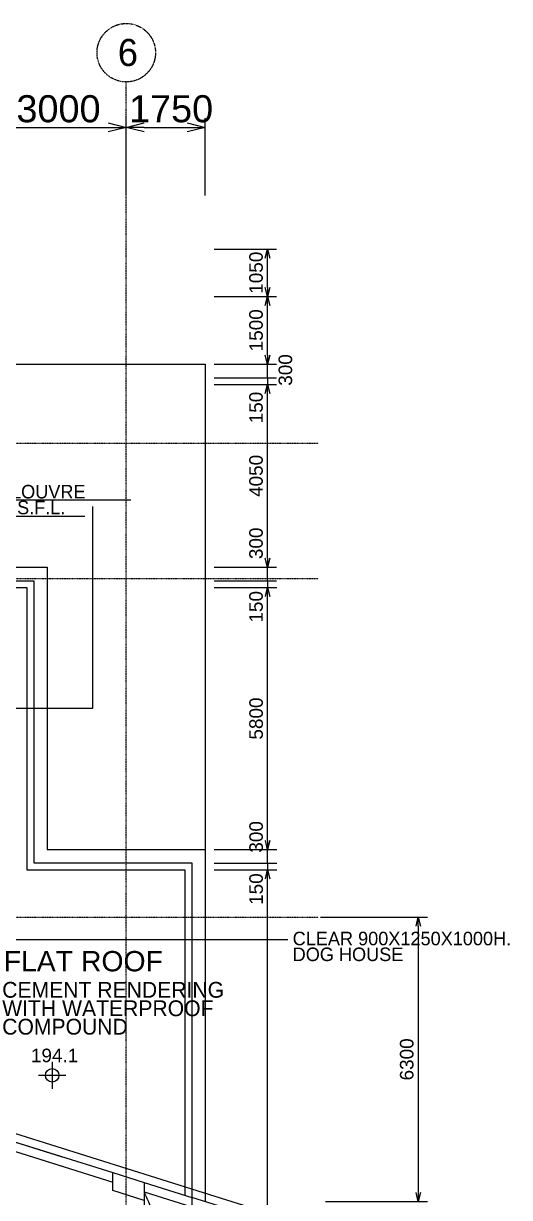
# Model space of a CAD drawing. Header units: millimetres. Extents: x 464 to 50148, y 310 to 56051.
# Drawn here: x 38983 to 49748, y 27210 to 53215 of the extents above; entities that cross this region are included whole.
import ezdxf

# ---------------------------------------------------------------- set-up
doc = ezdxf.new("R2010")
doc.units = ezdxf.units.MM
doc.linetypes.add('CENTER', pattern=[50.8, 31.75, -6.35, 6.35, -6.35])
doc.linetypes.add('DASHDOT', pattern=[1, 0.5, -0.25, 0, -0.25])
doc.layers.get('0').update_dxf_attribs({"color": 8})
doc.layers.get('Defpoints').update_dxf_attribs({"color": 8})
for name, color, linetype in [('A-032-PLAN LEVELS', 8, 'Continuous'), ('BW-AC-DOGHOUSE', 8, 'Continuous'), ('BW-AC-PLINTH', 8, 'Continuous'), ('BW-AC-SO', 8, 'Continuous'), ('COL-10 Rev j', 8, 'Continuous'), ('DLN020__', 8, 'DASHDOT'), ('DLN030', 8, 'Continuous'), ('DLN030_1', 8, 'Continuous'), ('DLN032__', 8, 'Continuous'), ('DLN040__', 8, 'Continuous'), ('DLN041__', 8, 'Continuous'), ('DLN210__', 8, 'Continuous'), ('DLN220__', 8, 'Continuous'), ('DLN280__', 8, 'Continuous'), ('DLN314__', 8, 'Continuous'), ('DLN324__', 8, 'Continuous'), ('DLN327__', 8, 'CENTER'), ('LEVEL', 8, 'Continuous')]:
    doc.layers.add(name, color=color, linetype=linetype)
doc.styles.add('A_IAS_GRID$0$Standard', font='txt')
doc.styles.add('ROMANS', font='swissl.ttf')
doc.styles.add('SWIS721LT450', font='swissl.ttf')
doc.styles.add('SWIS721LT750', font='swissl.ttf')
doc.dimstyles.new('INTDIM', dxfattribs={"dimscale": 200, "dimtxt": 2.25, "dimasz": 1.5, "dimexe": 1, "dimexo": 0, "dimgap": 1, "dimtad": 1, "dimdec": 0, "dimrnd": 1, "dimzin": 1, "dimdsep": 46, "dimtxsty": 'SWIS721LT450', "dimcen": 1, "dimclrd": 256, "dimclre": 256, "dimclrt": 256, "dimaunit": 1, "dimadec": 3, "dimazin": 0, "dimtfac": 1, "dimtdec": 0, "dimtix": 1, "dimtmove": 2, "dimatfit": 0, "dimfxl": 1, "dimtolj": 1, "dimtzin": 0, "dimarcsym": 0})

# ---------------------------------------------------------------- blocks, each defined once
blk = doc.blocks.new('DIMARR')
for p, q in [((-1, 0.25), (0, 0)), ((-1, 0), (0, 0)), ((0, 0), (-1, -0.25))]:
    blk.add_line(p, q)
blk = doc.blocks.new('*D94')
at = {"layer": 'Defpoints', "color": 0, "transparency": 16777216}
for p in [(41259, 50914), (38259, 49205), (41259, 49205)]:
    blk.add_point(p, dxfattribs=at)
at = {"layer": 'DLN030_1', "lineweight": -2, "transparency": 16777216}
for p, q in [((38259, 49405), (38259, 51114)), ((41259, 49405), (41259, 51114)), ((38659, 50914), (40859, 50914))]:
    blk.add_line(p, q, dxfattribs=at)
at = {"layer": 'DLN030_1', "lineweight": -2, "transparency": 16777216, "xscale": 400, "yscale": 400, "zscale": 400, "rotation": 180}
blk.add_blockref('DIMARR', (38259, 50914), dxfattribs=at)
at = {"layer": 'DLN030_1', "lineweight": -2, "transparency": 16777216, "xscale": 400, "yscale": 400, "zscale": 400}
blk.add_blockref('DIMARR', (41259, 50914), dxfattribs=at)
at = {"layer": 'DLN030_1', "transparency": 16777216, "insert": (39759, 51322), "char_height": 600, "attachment_point": 5, "style": 'SWIS721LT450'}
blk.add_mtext('\\A1;3000', dxfattribs=at)
blk = doc.blocks.new('*D101')
at = {"layer": 'Defpoints', "color": 0, "transparency": 16777216}
for p in [(43009, 50914), (41259, 49205), (43009, 49205)]:
    blk.add_point(p, dxfattribs=at)
at = {"layer": 'DLN030_1', "lineweight": -2, "transparency": 16777216}
for p, q in [((41259, 49405), (41259, 51114)), ((43009, 49405), (43009, 51114)), ((41659, 50914), (42609, 50914))]:
    blk.add_line(p, q, dxfattribs=at)
at = {"layer": 'DLN030_1', "lineweight": -2, "transparency": 16777216, "xscale": 400, "yscale": 400, "zscale": 400, "rotation": 180}
blk.add_blockref('DIMARR', (41259, 50914), dxfattribs=at)
at = {"layer": 'DLN030_1', "lineweight": -2, "transparency": 16777216, "xscale": 400, "yscale": 400, "zscale": 400}
blk.add_blockref('DIMARR', (43009, 50914), dxfattribs=at)
at = {"layer": 'DLN030_1', "transparency": 16777216, "insert": (42252, 51322), "char_height": 600, "attachment_point": 5, "style": 'SWIS721LT450'}
blk.add_mtext('\\A1;1750', dxfattribs=at)
blk = doc.blocks.new('*D142')
at = {"layer": 'Defpoints', "color": 0, "transparency": 16777216}
for p in [(43009, 34469), (44391, 34469), (43008, 9619)]:
    blk.add_point(p, dxfattribs=at)
at = {"layer": 'DLN030', "lineweight": -2, "transparency": 16777216}
for p, q in [((43209, 34469), (44591, 34469)), ((44391, 9819), (44391, 34269)), ((43208, 9619), (44591, 9619))]:
    blk.add_line(p, q, dxfattribs=at)
at = {"layer": 'DLN030', "lineweight": -2, "transparency": 16777216, "xscale": 200, "yscale": 200, "zscale": 200}
for p, rotation in [((44391, 34469), 90), ((44391, 9619), 270)]:
    blk.add_blockref('DIMARR', p, dxfattribs=dict(at, rotation=rotation))
at = {"layer": 'DLN030', "transparency": 16777216, "insert": (44137, 22044), "char_height": 300, "attachment_point": 5, "rotation": 90, "style": 'SWIS721LT450'}
blk.add_mtext('\\A1;24850', dxfattribs=at)
blk = doc.blocks.new('*D143')
at = {"layer": 'Defpoints', "color": 0, "transparency": 16777216}
for p in [(43009, 34919), (44391, 34919), (43009, 34619)]:
    blk.add_point(p, dxfattribs=at)
at = {"layer": 'DLN030', "lineweight": -2, "transparency": 16777216}
for p, q in [((43209, 34919), (44591, 34919)), ((44391, 34619), (44391, 34919)), ((43209, 34619), (44591, 34619))]:
    blk.add_line(p, q, dxfattribs=at)
at = {"layer": 'DLN030', "transparency": 16777216, "insert": (44137, 35198), "char_height": 300, "attachment_point": 5, "rotation": 90, "style": 'SWIS721LT450'}
blk.add_mtext('\\A1;300', dxfattribs=at)
blk = doc.blocks.new('*D144')
at = {"layer": 'Defpoints', "color": 0, "transparency": 16777216}
for p in [(43009, 40719), (44391, 40719), (43011, 34919)]:
    blk.add_point(p, dxfattribs=at)
at = {"layer": 'DLN030', "lineweight": -2, "transparency": 16777216}
for p, q in [((43209, 40719), (44591, 40719)), ((44391, 35119), (44391, 40519)), ((43211, 34919), (44591, 34919))]:
    blk.add_line(p, q, dxfattribs=at)
at = {"layer": 'DLN030', "lineweight": -2, "transparency": 16777216, "xscale": 200, "yscale": 200, "zscale": 200}
for p, rotation in [((44391, 40719), 90), ((44391, 34919), 270)]:
    blk.add_blockref('DIMARR', p, dxfattribs=dict(at, rotation=rotation))
at = {"layer": 'DLN030', "transparency": 16777216, "insert": (44137, 37819), "char_height": 300, "attachment_point": 5, "rotation": 90, "style": 'SWIS721LT450'}
blk.add_mtext('\\A1;5800', dxfattribs=at)
blk = doc.blocks.new('*D145')
at = {"layer": 'Defpoints', "color": 0, "transparency": 16777216}
for p in [(43009, 41169), (44389, 41169), (43009, 40869)]:
    blk.add_point(p, dxfattribs=at)
at = {"layer": 'DLN030', "lineweight": -2, "transparency": 16777216}
for p, q in [((43209, 41169), (44589, 41169)), ((44389, 40869), (44389, 41169)), ((43209, 40869), (44589, 40869))]:
    blk.add_line(p, q, dxfattribs=at)
at = {"layer": 'DLN030', "transparency": 16777216, "insert": (44135, 41700), "char_height": 300, "attachment_point": 5, "rotation": 90, "style": 'SWIS721LT450'}
blk.add_mtext('\\A1;300', dxfattribs=at)
blk = doc.blocks.new('*D146')
at = {"layer": 'Defpoints', "color": 0, "transparency": 16777216}
for p in [(43009, 45219), (44389, 45219), (43009, 41169)]:
    blk.add_point(p, dxfattribs=at)
at = {"layer": 'DLN030', "lineweight": -2, "transparency": 16777216}
for p, q in [((43209, 45219), (44589, 45219)), ((44389, 41369), (44389, 45019)), ((43209, 41169), (44589, 41169))]:
    blk.add_line(p, q, dxfattribs=at)
at = {"layer": 'DLN030', "lineweight": -2, "transparency": 16777216, "xscale": 200, "yscale": 200, "zscale": 200}
for p, rotation in [((44389, 45219), 90), ((44389, 41169), 270)]:
    blk.add_blockref('DIMARR', p, dxfattribs=dict(at, rotation=rotation))
at = {"layer": 'DLN030', "transparency": 16777216, "insert": (44135, 43194), "char_height": 300, "attachment_point": 5, "rotation": 90, "style": 'SWIS721LT450'}
blk.add_mtext('\\A1;4050', dxfattribs=at)
blk = doc.blocks.new('*D147')
at = {"layer": 'Defpoints', "color": 0, "transparency": 16777216}
for p in [(43009, 45669), (44389, 45669), (43009, 45369)]:
    blk.add_point(p, dxfattribs=at)
at = {"layer": 'DLN030', "lineweight": -2, "transparency": 16777216}
for p, q in [((43209, 45669), (44589, 45669)), ((44389, 45369), (44389, 45669)), ((43209, 45369), (44589, 45369))]:
    blk.add_line(p, q, dxfattribs=at)
at = {"layer": 'DLN030', "transparency": 16777216, "insert": (44785, 45540), "char_height": 300, "attachment_point": 5, "rotation": 90, "style": 'SWIS721LT450'}
blk.add_mtext('\\A1;300', dxfattribs=at)
blk = doc.blocks.new('*D163')
at = {"layer": 'Defpoints', "color": 0, "transparency": 16777216}
for p in [(43009, 34619), (43009, 34469), (44391, 34469)]:
    blk.add_point(p, dxfattribs=at)
at = {"layer": 'DLN030', "lineweight": -2, "transparency": 16777216}
for p, q in [((43209, 34619), (44591, 34619)), ((44391, 34619), (44391, 34469)), ((43209, 34469), (44591, 34469))]:
    blk.add_line(p, q, dxfattribs=at)
at = {"layer": 'DLN030', "transparency": 16777216, "insert": (44137, 34041), "char_height": 300, "attachment_point": 5, "rotation": 90, "style": 'SWIS721LT450'}
blk.add_mtext('\\A1;150', dxfattribs=at)
blk = doc.blocks.new('*D164')
at = {"layer": 'Defpoints', "color": 0, "transparency": 16777216}
for p in [(43009, 40869), (43009, 40719), (44389, 40719)]:
    blk.add_point(p, dxfattribs=at)
at = {"layer": 'DLN030', "lineweight": -2, "transparency": 16777216}
for p, q in [((43209, 40869), (44589, 40869)), ((44389, 40869), (44389, 40719)), ((43209, 40719), (44589, 40719))]:
    blk.add_line(p, q, dxfattribs=at)
at = {"layer": 'DLN030', "transparency": 16777216, "insert": (44135, 40294), "char_height": 300, "attachment_point": 5, "rotation": 90, "style": 'SWIS721LT450'}
blk.add_mtext('\\A1;150', dxfattribs=at)
blk = doc.blocks.new('*D165')
at = {"layer": 'Defpoints', "color": 0, "transparency": 16777216}
for p in [(43009, 45369), (43009, 45219), (44389, 45219)]:
    blk.add_point(p, dxfattribs=at)
at = {"layer": 'DLN030', "lineweight": -2, "transparency": 16777216}
for p, q in [((43209, 45369), (44589, 45369)), ((44389, 45369), (44389, 45219)), ((43209, 45219), (44589, 45219))]:
    blk.add_line(p, q, dxfattribs=at)
at = {"layer": 'DLN030', "transparency": 16777216, "insert": (44134, 44708), "char_height": 300, "attachment_point": 5, "rotation": 90, "style": 'SWIS721LT450'}
blk.add_mtext('\\A1;150', dxfattribs=at)
blk = doc.blocks.new('*D170')
at = {"layer": 'Defpoints', "color": 0, "transparency": 16777216}
for p in [(43009, 47169), (44389, 47169), (43009, 45669)]:
    blk.add_point(p, dxfattribs=at)
at = {"layer": 'DLN030', "lineweight": -2, "transparency": 16777216}
for p, q in [((43209, 47169), (44589, 47169)), ((44389, 45869), (44389, 46969)), ((43209, 45669), (44589, 45669))]:
    blk.add_line(p, q, dxfattribs=at)
at = {"layer": 'DLN030', "lineweight": -2, "transparency": 16777216, "xscale": 200, "yscale": 200, "zscale": 200}
for p, rotation in [((44389, 47169), 90), ((44389, 45669), 270)]:
    blk.add_blockref('DIMARR', p, dxfattribs=dict(at, rotation=rotation))
at = {"layer": 'DLN030', "transparency": 16777216, "insert": (44135, 46419), "char_height": 300, "attachment_point": 5, "rotation": 90, "style": 'SWIS721LT450'}
blk.add_mtext('\\A1;1500', dxfattribs=at)
blk = doc.blocks.new('*D171')
at = {"layer": 'Defpoints', "color": 0, "transparency": 16777216}
for p in [(43009, 48219), (44389, 48219), (43009, 47169)]:
    blk.add_point(p, dxfattribs=at)
at = {"layer": 'DLN030', "lineweight": -2, "transparency": 16777216}
for p, q in [((43209, 48219), (44589, 48219)), ((44389, 47369), (44389, 48019)), ((43209, 47169), (44589, 47169))]:
    blk.add_line(p, q, dxfattribs=at)
at = {"layer": 'DLN030', "lineweight": -2, "transparency": 16777216, "xscale": 200, "yscale": 200, "zscale": 200}
for p, rotation in [((44389, 48219), 90), ((44389, 47169), 270)]:
    blk.add_blockref('DIMARR', p, dxfattribs=dict(at, rotation=rotation))
at = {"layer": 'DLN030', "transparency": 16777216, "insert": (44135, 47694), "char_height": 300, "attachment_point": 5, "rotation": 90, "style": 'SWIS721LT450'}
blk.add_mtext('\\A1;1050', dxfattribs=at)
blk = doc.blocks.new('ELEX')
at = {"layer": 'DLN032__'}
for p, q in [((0, 0.5), (0, -0.5)), ((0.5, 0), (-0.5, 0))]:
    blk.add_line(p, q, dxfattribs=at)
blk.add_circle((0, 0), 0.25, dxfattribs=at)
at = {"layer": 'DLN032__', "style": 'ROMANS'}
blk.add_attdef('ELEX', (0.257, 0.354), '', height=0.5, dxfattribs=at)
blk = doc.blocks.new('*D186')
at = {"layer": 'Defpoints', "color": 0, "transparency": 16777216}
for p in [(45365, 33419), (45469, 27119), (47728, 27119)]:
    blk.add_point(p, dxfattribs=at)
at = {"layer": 'DLN030', "lineweight": -2, "transparency": 16777216}
for p, q in [((45565, 33419), (47928, 33419)), ((47728, 33219), (47728, 27319)), ((45669, 27119), (47928, 27119))]:
    blk.add_line(p, q, dxfattribs=at)
at = {"layer": 'DLN030', "lineweight": -2, "transparency": 16777216, "xscale": 200, "yscale": 200, "zscale": 200}
for p, rotation in [((47728, 33419), 90), ((47728, 27119), 270)]:
    blk.add_blockref('DIMARR', p, dxfattribs=dict(at, rotation=rotation))
at = {"layer": 'DLN030', "transparency": 16777216, "insert": (47473, 30269), "char_height": 300, "attachment_point": 5, "rotation": 90, "style": 'SWIS721LT450'}
blk.add_mtext('\\A1;6300', dxfattribs=at)
blk = doc.blocks.new('A$C1C675FFA')
at = {"layer": 'BW-AC-DOGHOUSE'}
for points in [[(-1775, 14225), (-1450, 14225), (-1450, 16100), (-3000, 16100), (-3000, 14225), (-2325, 14225)], [(-1775, 14225), (-1450, 14225), (-1450, 15975), (-3000, 15975), (-3000, 14225), (-2325, 14225)], [(-2325, 14225), (-2450, 14225), (-2450, 12850), (-1650, 12850), (-1650, 14225), (-1775, 14225)], [(-2325, 14225), (-2450, 14225), (-2450, 12725), (-1650, 12725), (-1650, 14225), (-1775, 14225)]]:
    blk.add_lwpolyline(points, dxfattribs=at)
for points in [[(-2875, 14350), (-1575, 14350), (-1575, 15850), (-2875, 15850)], [(-2325, 12975), (-1775, 12975), (-1775, 14225), (-2325, 14225)], [(14725, 8600), (15875, 8600), (15875, 10125), (14725, 10125)], [(14725, 8475), (15875, 8475), (15875, 10125), (14725, 10125)], [(14850, 8725), (15750, 8725), (15750, 10000), (14850, 10000)], [(18325, 3009), (19375, 3009), (19375, 4059), (18325, 4059)], [(18325, 2884), (19375, 2884), (19375, 4059), (18325, 4059)], [(18450, 3134), (19250, 3134), (19250, 3934), (18450, 3934)], [(13075, 350), (14575, 350), (14575, 1700), (13075, 1700)], [(13075, 350), (14700, 350), (14700, 1700), (13075, 1700)], [(13200, 475), (14450, 475), (14450, 1575), (13200, 1575)], [(16350, 725), (17400, 725), (17400, 1775), (16350, 1775)], [(16350, 600), (17400, 600), (17400, 1775), (16350, 1775)], [(16475, 850), (17275, 850), (17275, 1650), (16475, 1650)]]:
    blk.add_lwpolyline(points, close=True, dxfattribs=at)
at = {"layer": 'BW-AC-PLINTH'}
blk.add_lwpolyline([(-9750, 3030), (-8900, 3030), (-8900, 3880), (-9750, 3880)], close=True, dxfattribs=at)
at = {"layer": 'BW-AC-SO', "ltscale": 0.5}
for p, q in [((-2775, 14400), (-1675, 15800)), ((-1675, 14400), (-2775, 15800)), ((-2225, 13370), (-1775, 13970)), ((-1775, 13370), (-2225, 13970)), ((-2325, 13025), (-1775, 13175)), ((-1775, 13025), (-2325, 13175)), ((15000, 9025), (15750, 9875)), ((15750, 9025), (15000, 9875)), ((-9650, 3130), (-9000, 3780)), ((-9000, 3130), (-9650, 3780)), ((18575, 3309), (19125, 3809)), ((19125, 3309), (18575, 3809)), ((13300, 575), (14200, 1475)), ((14200, 575), (13300, 1475)), ((16600, 1025), (17150, 1525)), ((17150, 1025), (16600, 1525))]:
    blk.add_line(p, q, dxfattribs=at)
for points in [[(-2775, 14400), (-1675, 14400), (-1675, 15800), (-2775, 15800)], [(-2225, 13370), (-1775, 13370), (-1775, 13970), (-2225, 13970)], [(-2325, 13025), (-1775, 13025), (-1775, 13175), (-2325, 13175)], [(15000, 9025), (15750, 9025), (15750, 9875), (15000, 9875)], [(-9650, 3130), (-9000, 3130), (-9000, 3780), (-9650, 3780)], [(18575, 3809), (18575, 3309), (19125, 3309), (19125, 3809)], [(13300, 575), (14200, 575), (14200, 1475), (13300, 1475)], [(16600, 1525), (16600, 1025), (17150, 1025), (17150, 1525)]]:
    blk.add_lwpolyline(points, close=True, dxfattribs=at)

msp = doc.modelspace()

# ---------------------------------------------------------------- linework, layer by layer
at = {"layer": 'COL-10 Rev j'}
for p, q in [((37215.7, 42666.4), (41359.4, 42666.4)), ((37229.6, 42298.9), (40342.2, 42298.9))]:
    msp.add_line(p, q, dxfattribs=at)
at = {"layer": 'DLN020__'}
for p, q in [((41259.5, 6669.5), (41259.5, 51919.5)), ((1759.5, 43919.5), (45509.5, 43919.5)), ((1759.5, 40919.5), (45509.5, 40919.5)), ((1759.5, 33419.5), (45509.5, 33419.5))]:
    msp.add_line(p, q, dxfattribs=at)
msp.add_circle((41259.5, 52567.1), 647.6, dxfattribs=at)
at = {"layer": 'DLN210__'}
msp.add_lwpolyline([(29259.5, 45669.5), (43009.5, 45669.5), (43009.5, 34919.5)], dxfattribs=at)
at = {"layer": 'DLN220__', "ltscale": 0.05}
msp.add_line((37659.5, 28987.9), (45559.5, 26509.5), dxfattribs=at)
at = {"layer": 'DLN220__'}
for p, q in [((38059.5, 28672.4), (40959.5, 27762.6)), ((38059.5, 28462.8), (40959.5, 27553)), ((41659.5, 27543), (42709.5, 27213.6)), ((41659.5, 27333.4), (41659.5, 21942)), ((41659.5, 27333.4), (42709.5, 27004))]:
    msp.add_line(p, q, dxfattribs=at)
at = {"layer": 'DLN280__'}
for points in [[(40959.5, 27762.6), (41659.5, 27543), (41659.5, 27143), (40959.5, 27362.6)], [(44509.5, 26647.9), (42709.5, 27213.6), (42709.5, 27118.5), (42709.5, 27003), (44509.5, 26438.3)]]:
    msp.add_lwpolyline(points, close=True, dxfattribs=at)
at = {"layer": 'DLN314__'}
for p, q in [((39209.5, 40869.5), (39209.5, 34619.5)), ((39059.5, 40719.5), (39059.5, 34469.5)), ((39209.5, 34619.5), (42709.5, 34619.5)), ((42709.5, 34619.5), (42709.5, 27213.6)), ((39059.5, 34469.5), (42559.5, 34469.5)), ((42559.5, 34469.5), (42559.5, 27260.7))]:
    msp.add_line(p, q, dxfattribs=at)
for points in [[(24400.6, 45369.5), (29259.5, 45369.5), (29259.5, 40869.5), (39209.5, 40869.5)], [(24371.2, 45219.5), (29109.5, 45219.5), (29109.5, 40719.5), (39059.5, 40719.5)], [(29559.5, 41169.5), (39509.5, 41169.5), (39509.5, 34919.5), (43009.5, 34919.5), (43009.5, 27119.3)]]:
    msp.add_lwpolyline(points, dxfattribs=at)
at = {"layer": 'DLN324__', "ltscale": 50}
for p, q in [((37819.5, 28747.7), (39838.4, 28114.3)), ((37819.5, 28538.1), (39838.4, 27904.7))]:
    msp.add_line(p, q, dxfattribs=at)
at = {"layer": 'DLN327__', "ltscale": 0.02}
msp.add_line((44509.5, 20857.5), (41659.5, 27333.4), dxfattribs=at)

# ---------------------------------------------------------------- block references
msp.add_blockref('A$C1C675FFA', (21759.5, 22919.5))
at = {"layer": 'A-032-PLAN LEVELS'}
ref = msp.add_blockref('ELEX', (39619.3, 29915.7), dxfattribs=dict(at, xscale=600, yscale=600, zscale=600))
ref.add_attrib('ELEX', '194.1', (39147.8, 30207.4), dxfattribs={"layer": 'LEVEL', "height": 300, "style": 'ROMANS'})

# ---------------------------------------------------------------- texts
at = {"layer": 'DLN020__', "insert": (41072.7, 52872.4), "char_height": 600, "width": 17069.008, "attachment_point": 1, "style": 'A_IAS_GRID$0$Standard'}
msp.add_mtext('6', dxfattribs=at)
at = {"layer": 'DLN040__', "char_height": 300, "attachment_point": 1, "line_spacing_factor": 0.7, "style": 'SWIS721LT750'}
for s, insert, width in [('{\\fUnivers|b0|i0|c0|p34;METAL LOUVRE WALL A.S.F.L.}', (37259, 42994.5), 4255.859), ('{\\fUnivers|b0|i0|c0|p34;CLEAR 900X1250X1000H. DOG HOUSE}', (44945, 33096.4), 5658.077)]:
    msp.add_mtext(s, dxfattribs=dict(at, insert=insert, width=width))
at = {"layer": 'DLN041__', "insert": (38544.5, 32213.3), "char_height": 450, "width": 7095.316, "attachment_point": 7, "style": 'SWIS721LT750'}
msp.add_mtext('FLAT ROOF', dxfattribs=at)
at = {"layer": 'DLN041__', "insert": (38511.9, 30813.5), "char_height": 350, "width": 5361.16, "attachment_point": 7, "line_spacing_factor": 0.7, "style": 'SWIS721LT750'}
msp.add_mtext('{\\fUnivers|b0|i0|c0|p34;CEMENT RENDERING WITH WATERPROOF COMPOUND}', dxfattribs=at)

# ---------------------------------------------------------------- dimensions: what is measured, and where the dimension line sits
at = {"layer": 'DLN030'}
for base, p1, p2, picture, middle in [((44389.4, 48219.5), (43009.5, 47169.5), (43009.5, 48219.5), '*D171', (44135.2, 47694.5)), ((44389.4, 47169.5), (43009.5, 45669.5), (43009.5, 47169.5), '*D170', (44135.2, 46419.5)), ((44389.4, 45219.5), (43009.5, 41169.5), (43009.5, 45219.5), '*D146', (44135.2, 43194.5)), ((44390.8, 40719.5), (43010.8, 34919.5), (43009.5, 40719.5), '*D144', (44136.6, 37819.5)), ((44390.8, 34469.5), (43008.1, 9619.5), (43009.5, 34469.5), '*D142', (44136.6, 22044.5)), ((47727.6, 27119.2), (45365.4, 33419.5), (45468.7, 27119.2), '*D186', (47473.4, 30269.4))]:
    dim = msp.add_linear_dim(base=base, p1=p1, p2=p2, angle=90, dimstyle='INTDIM', override={"dimscale": 1, "dimtxt": 300, "dimasz": 200, "dimexe": 200, "dimexo": 200, "dimgap": 100, "dimrnd": 0, "dimzin": 0, "dimblk": 'DIMARR', "dimcen": 200, "dimclrt": 256}, dxfattribs=at)
    dim.commit()
    dim.dimension.update_dxf_attribs({"geometry": picture, "text_midpoint": middle})
for base, p1, p2, angle, picture, middle in [((44388.7, 45669.5), (43009.5, 45369.5), (43009.5, 45669.5), 90, '*D147', (44784.8, 45539.7)), ((44388.7, 45219.5), (43009.5, 45369.5), (43009.5, 45219.5), 270, '*D165', (44134.5, 44708.2)), ((44389.4, 41169.5), (43009.5, 40869.5), (43009.5, 41169.5), 90, '*D145', (44135.2, 41700)), ((44389.4, 40719.5), (43009.5, 40869.5), (43009.5, 40719.5), 270, '*D164', (44135.2, 40293.7)), ((44390.8, 34919.5), (43009.5, 34619.5), (43009.5, 34919.5), 90, '*D143', (44136.6, 35198)), ((44390.8, 34469.5), (43009.5, 34619.5), (43009.5, 34469.5), 270, '*D163', (44136.6, 34041))]:
    dim = msp.add_linear_dim(base=base, p1=p1, p2=p2, angle=angle, dimstyle='INTDIM', override={"dimscale": 1, "dimtxt": 300, "dimasz": 200, "dimexe": 200, "dimexo": 200, "dimgap": 100, "dimrnd": 0, "dimzin": 0, "dimblk": 'DIMARR', "dimcen": 200, "dimclrt": 256}, dxfattribs=at)
    dim.commit()
    dim.dimension.update_dxf_attribs({"geometry": picture, "text_midpoint": middle, "dimtype": 160})
at = {"layer": 'DLN030_1'}
dim = msp.add_linear_dim(base=(41259.5, 50913.5), p1=(38259.5, 49205.3), p2=(41259.5, 49205.3), angle=360, dimstyle='INTDIM', override={"dimscale": 1, "dimtxt": 600, "dimasz": 400, "dimexe": 200, "dimexo": 200, "dimgap": 100, "dimrnd": 0, "dimzin": 0, "dimblk": 'DIMARR', "dimcen": 200, "dimclrt": 256}, dxfattribs=at)
dim.commit()
dim.dimension.update_dxf_attribs({"geometry": '*D94', "text_midpoint": (39759.5, 51321.9)})
dim = msp.add_linear_dim(base=(43009.5, 50913.5), p1=(41259.5, 49205.3), p2=(43009.5, 49205.3), angle=360, dimstyle='INTDIM', override={"dimscale": 1, "dimtxt": 600, "dimasz": 400, "dimexe": 200, "dimexo": 200, "dimgap": 100, "dimrnd": 0, "dimzin": 0, "dimblk": 'DIMARR', "dimcen": 200, "dimclrt": 256}, dxfattribs=at)
dim.commit()
dim.dimension.update_dxf_attribs({"geometry": '*D101', "text_midpoint": (42252, 51321.9), "dimtype": 160})

# ---------------------------------------------------------------- leaders
at = {"layer": 'DLN040__'}
for points in [[(37809.5, 38048.9), (40517, 38048.9), (40517, 42514.6)], [(37509.5, 32927.6), (44836.3, 32927.6)]]:
    msp.add_leader(points, dimstyle='INTDIM', override={"dimscale": 1, "dimtxt": 300, "dimasz": 200, "dimexe": 200, "dimexo": 200, "dimgap": 100, "dimtad": 0, "dimrnd": 0, "dimzin": 0, "dimcen": 200, "dimclrt": 256}, dxfattribs=at)

doc.saveas('drawing.dxf')
